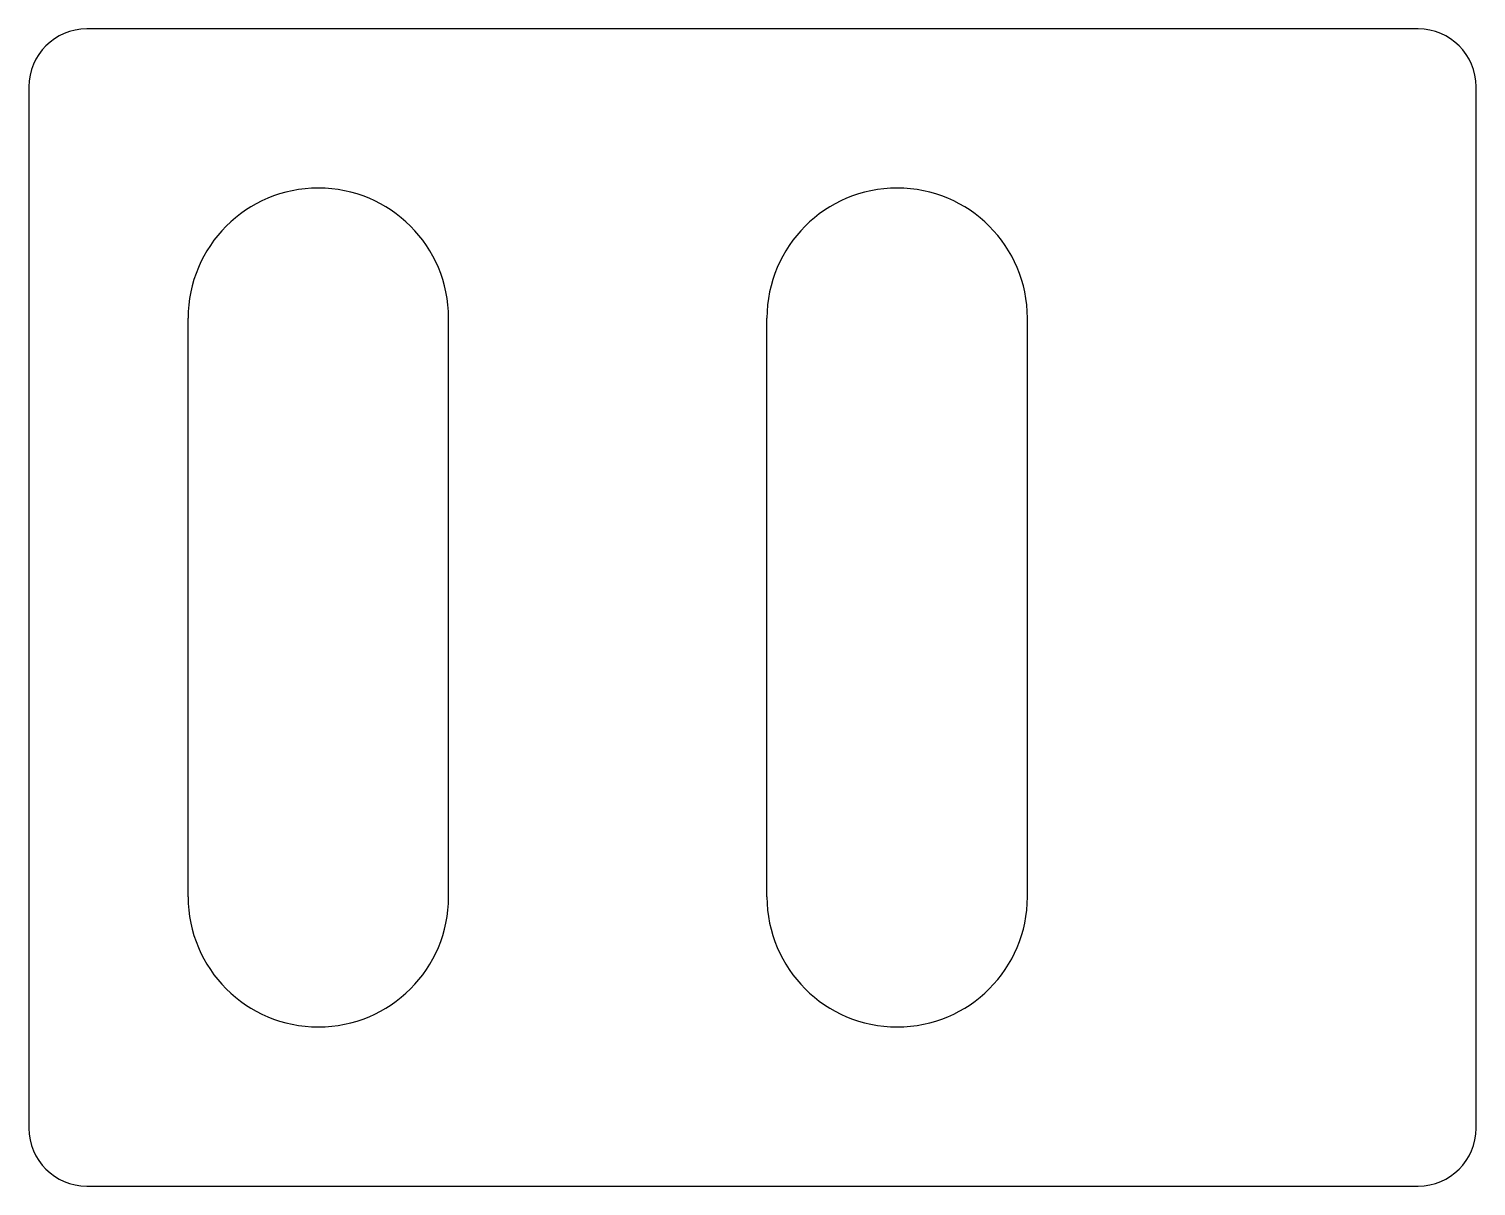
# Model space of a CAD drawing. Extents: x 0 to 50, y 0 to 40.
import ezdxf

# ---------------------------------------------------------------- set-up
doc = ezdxf.new("R2010")
doc.units = 0
doc.header["$MEASUREMENT"] = 0
doc.layers.get('0').update_dxf_attribs({"linetype": 'CONTINUOUS'})

msp = doc.modelspace()

# ---------------------------------------------------------------- linework, layer by layer
for p, q in [((48, 40), (2, 40)), ((0, 38), (0, 2)), ((50, 2), (50, 38)), ((5.5, 10), (5.5, 30)), ((14.5, 10), (14.5, 30)), ((25.5, 10), (25.5, 30)), ((34.5, 10), (34.5, 30)), ((2, 0), (48, 0))]:
    msp.add_line(p, q)
for centre, radius, start, end in [((2, 38), 2, 90, 180), ((48, 38), 2, 0, 90), ((10, 30), 4.5, 0, 180), ((30, 30), 4.5, 0, 180), ((10, 10), 4.5, 180, 0), ((30, 10), 4.5, 180, 0), ((2, 2), 2, 180, 270), ((48, 2), 2, 270, 0)]:
    msp.add_arc(centre, radius, start, end)

doc.saveas('drawing.dxf')
